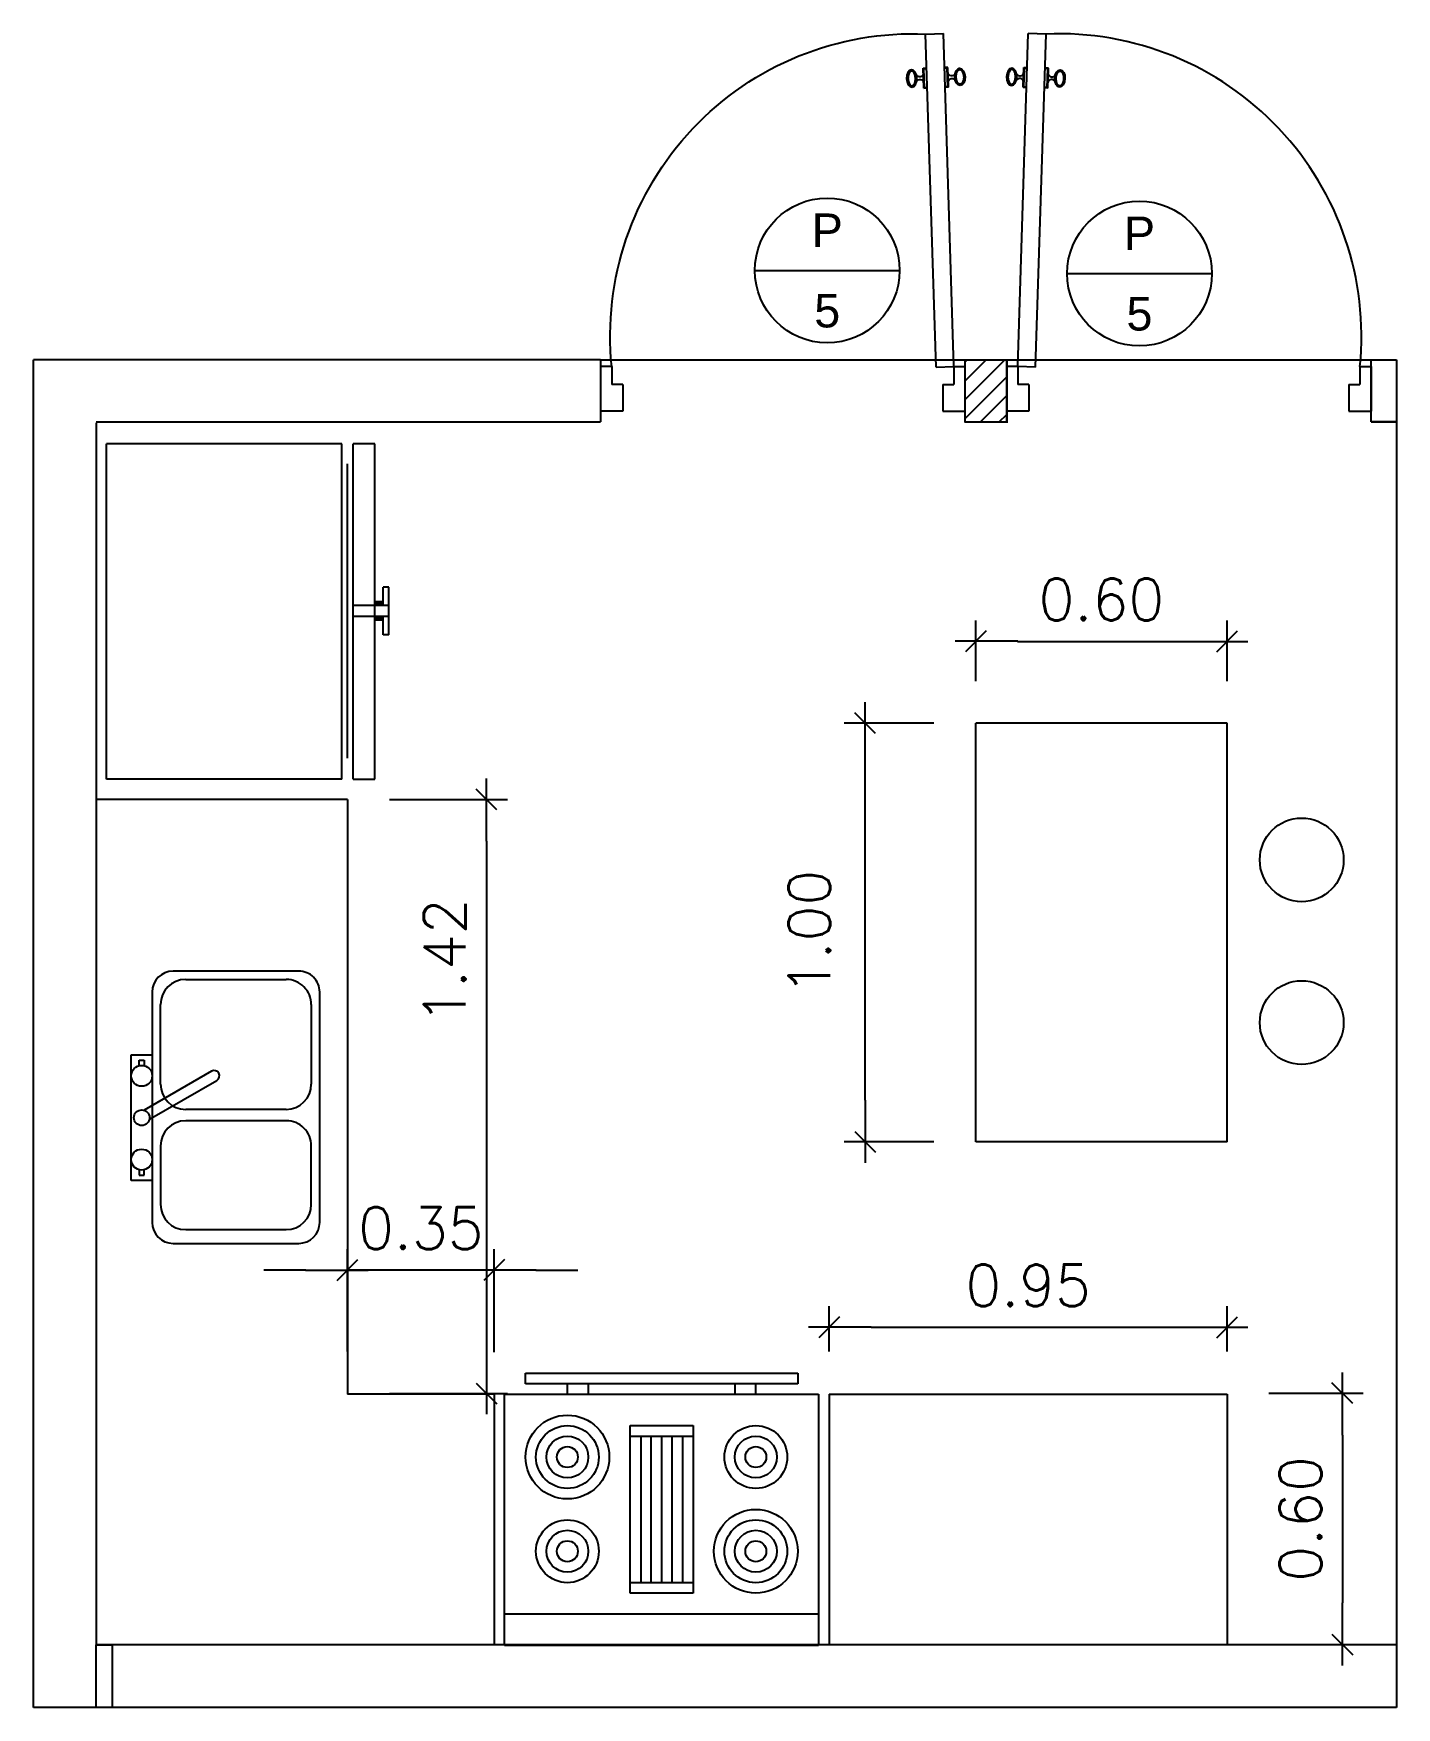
# Model space of a CAD drawing. Header units: millimetres. Extents: x 3 to 131, y 46 to 75.
# Drawn here: x 100.653 to 103.908, y 63.503 to 67.499 of the extents above; entities that cross this region are included whole.
import ezdxf
from ezdxf.enums import TextEntityAlignment as Align

# ---------------------------------------------------------------- set-up
doc = ezdxf.new("R2010")
doc.units = ezdxf.units.MM
doc.header["$LTSCALE"] = 0.5
for name, color, linetype in [('HATCH', 8, 'Continuous'), ('MUEBLE FIJO', 8, 'Continuous'), ('MUEBLES', 8, 'Continuous'), ('pared', 5, 'Continuous'), ('Paredes', 5, 'Continuous'), ('PUERTAS', 1, 'Continuous'), ('SIMPUERTASYVENTANAS', 2, 'Continuous')]:
    doc.layers.add(name, color=color, linetype=linetype)
doc.styles.add('arial', font='arial.ttf')
doc.styles.add('ROMANS', font='romans.shx')
doc.dimstyles.new('DIM 50', dxfattribs={"dimscale": 0, "dimtxt": 0.1, "dimasz": 0.1, "dimexe": 0.05, "dimexo": 0.1, "dimgap": 0.05, "dimtad": 1, "dimzin": 0, "dimdsep": 46, "dimtxsty": 'ROMANS', "dimblk": 'COTA', "dimcen": 0.05, "dimdle": 0.075, "dimclrd": 1, "dimclre": 1, "dimclrt": 3, "dimaunit": 1, "dimadec": 0, "dimazin": 0, "dimtfac": 0.75, "dimtix": 1, "dimtmove": 2, "dimatfit": 3, "dimfxl": 0.075, "dimtvp": 1.5, "dimtolj": 1, "dimtzin": 0, "dimarcsym": 0})

# ---------------------------------------------------------------- blocks, each defined once
blk = doc.blocks.new('Puerta M-03')
at = {"layer": 'PUERTAS'}
for p, q in [((0.025, 0.1), (0.0485, 0.8496)), ((0.0884, 0.8484), (0.0485, 0.8496)), ((0.065, 0.0987), (0.0884, 0.8484)), ((0.025, 0.1), (0, 0.1)), ((0, 0.1), (0, 0)), ((0.065, 0.0987), (0.025, 0.1)), ((0.025, 0.1), (0.025, 0.06)), ((0.795, 0.1), (0.82, 0.1)), ((0.795, 0.1), (0.795, 0.06)), ((0.82, 0.1), (0.82, 0)), ((0.05, 0.06), (0.025, 0.06)), ((0.05, 0.06), (0.05, 0)), ((0.77, 0.06), (0.795, 0.06)), ((0.77, 0.06), (0.77, 0)), ((0.05, 0), (0, 0)), ((0.77, 0), (0.82, 0))]:
    blk.add_line(p, q, dxfattribs=at)
at = {"layer": 'PUERTAS', "color": 8}
for p, q in [((0.0372, 0.7285), (0.0386, 0.7734)), ((0.0385, 0.7719), (0.046, 0.7717)), ((0.0386, 0.7734), (0.0461, 0.7732)), ((0.0387, 0.7284), (0.0401, 0.7734)), ((0.0935, 0.7702), (0.086, 0.7705)), ((0.0936, 0.7717), (0.0861, 0.7719)), ((0.0906, 0.7268), (0.0921, 0.7718)), ((0.0921, 0.7267), (0.0936, 0.7717)), ((0.0372, 0.73), (0.0447, 0.7297)), ((0.0372, 0.7285), (0.0447, 0.7282)), ((0.0921, 0.7267), (0.0846, 0.727)), ((0.0922, 0.7282), (0.0847, 0.7285))]:
    blk.add_line(p, q, dxfattribs=at)
for centre, radius, start, end in [((0.1174, 0.168), 0.681, 354.2681, 92.4383), ((0.0297, 0.7627), 0.00868, 208.9303, 348.7691), ((0.1018, 0.7605), 0.00868, 187.6447, 327.4835), ((0.029, 0.7397), 0.00868, 7.6447, 147.4835), ((0.101, 0.7375), 0.00868, 28.9303, 168.7691)]:
    blk.add_arc(centre, radius, start, end, dxfattribs=at)
at = {"layer": 'PUERTAS', "color": 8, "extrusion": (0, 0, -1)}
blk.add_ellipse((0.0112, 0.7518), major_axis=(-0.0006, -0.0195), ratio=0.588672, dxfattribs=at)
at = {"layer": 'PUERTAS', "color": 8}
blk.add_ellipse((0.1196, 0.7484), major_axis=(-0.0006, -0.0195), ratio=0.588672, dxfattribs=at)
for points in [[(0.0106, 0.7338), (0.0099, 0.7338), (0.0092, 0.734), (0.0076, 0.7347), (0.0068, 0.7352), (0.0046, 0.7375), (0.0032, 0.7401), (0.0014, 0.7459), (0.0011, 0.749), (0.0013, 0.7552), (0.0018, 0.7583), (0.0039, 0.764), (0.0055, 0.7664), (0.0079, 0.7686), (0.0087, 0.7691), (0.0103, 0.7697), (0.011, 0.7698), (0.0124, 0.7698), (0.0132, 0.7696), (0.0147, 0.7689), (0.0155, 0.7683), (0.0178, 0.766), (0.0192, 0.7635), (0.0209, 0.7577), (0.0212, 0.7546), (0.021, 0.7484), (0.0205, 0.7453), (0.0184, 0.7396), (0.0169, 0.7372), (0.0144, 0.735), (0.0136, 0.7345), (0.012, 0.7339), (0.0113, 0.7338), (0.0106, 0.7338)], [(0.0106, 0.7353), (0.0101, 0.7353), (0.0096, 0.7354), (0.0084, 0.736), (0.0078, 0.7364), (0.0059, 0.7384), (0.0045, 0.7407), (0.0029, 0.7462), (0.0026, 0.7491), (0.0028, 0.755), (0.0033, 0.7579), (0.0052, 0.7633), (0.0067, 0.7655), (0.0088, 0.7674), (0.0094, 0.7678), (0.0106, 0.7682), (0.0112, 0.7683), (0.0122, 0.7683), (0.0127, 0.7682), (0.0139, 0.7676), (0.0145, 0.7672), (0.0165, 0.7652), (0.0178, 0.7629), (0.0194, 0.7574), (0.0197, 0.7545), (0.0196, 0.7486), (0.019, 0.7456), (0.0171, 0.7403), (0.0156, 0.7381), (0.0136, 0.7362), (0.0129, 0.7358), (0.0117, 0.7353), (0.0111, 0.7353), (0.0106, 0.7353)], [(0.119, 0.7304), (0.1197, 0.7304), (0.1204, 0.7305), (0.122, 0.7311), (0.1228, 0.7316), (0.1253, 0.7338), (0.1268, 0.7362), (0.1289, 0.7419), (0.1294, 0.745), (0.1296, 0.7512), (0.1293, 0.7543), (0.1276, 0.7601), (0.1262, 0.7626), (0.1239, 0.7649), (0.1231, 0.7655), (0.1216, 0.7662), (0.1208, 0.7664), (0.1194, 0.7664), (0.1187, 0.7663), (0.1171, 0.7657), (0.1163, 0.7652), (0.1139, 0.763), (0.1123, 0.7606), (0.1102, 0.7549), (0.1097, 0.7518), (0.1095, 0.7456), (0.1098, 0.7425), (0.1116, 0.7367), (0.113, 0.7342), (0.1152, 0.7318), (0.116, 0.7313), (0.1176, 0.7306), (0.1183, 0.7304), (0.119, 0.7304)], [(0.119, 0.7319), (0.1196, 0.7319), (0.1201, 0.7319), (0.1213, 0.7324), (0.122, 0.7328), (0.124, 0.7347), (0.1255, 0.7369), (0.1274, 0.7423), (0.128, 0.7452), (0.1281, 0.7511), (0.1278, 0.754), (0.1262, 0.7595), (0.1249, 0.7618), (0.1229, 0.7638), (0.1223, 0.7642), (0.1211, 0.7648), (0.1206, 0.7649), (0.1196, 0.7649), (0.119, 0.7648), (0.1178, 0.7644), (0.1172, 0.764), (0.1151, 0.7621), (0.1136, 0.7599), (0.1117, 0.7545), (0.1112, 0.7516), (0.111, 0.7457), (0.1113, 0.7427), (0.1129, 0.7373), (0.1142, 0.735), (0.1162, 0.733), (0.1168, 0.7326), (0.118, 0.732), (0.1185, 0.7319), (0.119, 0.7319)]]:
    blk.add_open_spline(points, degree=3, knots=[0, 0, 0, 0, 0.261799, 0.261799, 0.523599, 0.523599, 1.047198, 1.047198, 1.570796, 1.570796, 2.094395, 2.094395, 2.617994, 2.617994, 2.879793, 2.879793, 3.141593, 3.141593, 3.403392, 3.403392, 3.665191, 3.665191, 4.18879, 4.18879, 4.712389, 4.712389, 5.235988, 5.235988, 5.759587, 5.759587, 6.021386, 6.021386, 6.283185, 6.283185, 6.283185, 6.283185], dxfattribs=at)
blk = doc.blocks.new('A$C14F95152')
at = {"color": 2}
blk.add_line((-0.27, 0), (0.27, 0), dxfattribs=at)
blk.add_circle((0, 0), 0.27, dxfattribs=at)
at = {"color": 2, "style": 'ROMANS', "width": 1.3, "flags": 4}
blk.add_attdef('S', text='', height=0.12, dxfattribs=at).set_placement((0, 0.15), align=Align.MIDDLE_CENTER)
at = {"color": 2, "style": 'ROMANS', "width": 1.3}
blk.add_attdef('SIMBOLO', text='', height=0.12, dxfattribs=at).set_placement((0, -0.15), align=Align.MIDDLE_CENTER)
blk = doc.blocks.new('COTA')
at = {"color": 4}
blk.add_line((-0.247, -0.249), (0.247, 0.249), dxfattribs=at)
at = {"color": 1}
blk.add_line((-1.001, -0.001), (0.495, -0.001), dxfattribs=at)
blk = doc.blocks.new('*D46')
at = {"layer": 'DEFPOINTS', "color": 1, "lineweight": -2, "ltscale": 0.5, "transparency": 16777216}
for p, q in [((102.5537, 64.3529), (102.5537, 64.4607)), ((103.5037, 64.3529), (103.5037, 64.4607)), ((102.6537, 64.4107), (103.4037, 64.4107))]:
    blk.add_line(p, q, dxfattribs=at)
at = {"layer": 'DEFPOINTS', "color": 0, "ltscale": 0.5, "transparency": 16777216}
for p in [(103.5037, 64.4107), (102.5537, 64.2529), (103.5037, 64.2529)]:
    blk.add_point(p, dxfattribs=at)
at = {"layer": 'DEFPOINTS', "color": 1, "lineweight": -2, "ltscale": 0.5, "transparency": 16777216, "xscale": 0.1, "yscale": 0.1, "zscale": 0.1, "rotation": 180}
blk.add_blockref('COTA', (102.5537, 64.4107), dxfattribs=at)
at = {"layer": 'DEFPOINTS', "color": 1, "lineweight": -2, "ltscale": 0.5, "transparency": 16777216, "xscale": 0.1, "yscale": 0.1, "zscale": 0.1}
blk.add_blockref('COTA', (103.5037, 64.4107), dxfattribs=at)
at = {"layer": 'DEFPOINTS', "color": 3, "ltscale": 0.5, "transparency": 16777216, "insert": (103.0287, 64.5107), "char_height": 0.1, "attachment_point": 5, "style": 'ROMANS'}
blk.add_mtext('\\A1;0.95', dxfattribs=at)
blk = doc.blocks.new('*D47')
at = {"layer": 'DEFPOINTS', "color": 1, "lineweight": -2, "ltscale": 0.5, "transparency": 16777216}
for p, q in [((102.8036, 65.853), (102.5894, 65.853)), ((102.6394, 64.953), (102.6394, 65.753)), ((102.8036, 64.853), (102.5894, 64.853))]:
    blk.add_line(p, q, dxfattribs=at)
at = {"layer": 'DEFPOINTS', "color": 0, "ltscale": 0.5, "transparency": 16777216}
for p in [(102.6394, 65.853), (102.9036, 65.853), (102.9036, 64.853)]:
    blk.add_point(p, dxfattribs=at)
at = {"layer": 'DEFPOINTS', "color": 1, "lineweight": -2, "ltscale": 0.5, "transparency": 16777216, "xscale": 0.1, "yscale": 0.1, "zscale": 0.1}
for p, rotation in [((102.6394, 65.853), 90), ((102.6394, 64.853), 270)]:
    blk.add_blockref('COTA', p, dxfattribs=dict(at, rotation=rotation))
at = {"layer": 'DEFPOINTS', "color": 3, "ltscale": 0.5, "transparency": 16777216, "insert": (102.5061, 65.353), "char_height": 0.1, "attachment_point": 5, "rotation": 90, "style": 'ROMANS'}
blk.add_mtext('\\A1;1.00', dxfattribs=at)
blk = doc.blocks.new('*D48')
at = {"layer": 'DEFPOINTS', "color": 1, "lineweight": -2, "ltscale": 0.5, "transparency": 16777216}
for p, q in [((101.5034, 65.6709), (101.7852, 65.6709)), ((101.7352, 65.5709), (101.7352, 64.3529)), ((101.5034, 64.2529), (101.7852, 64.2529))]:
    blk.add_line(p, q, dxfattribs=at)
at = {"layer": 'DEFPOINTS', "color": 0, "ltscale": 0.5, "transparency": 16777216}
for p in [(101.4034, 65.6709), (101.4034, 64.2529), (101.7352, 64.2529)]:
    blk.add_point(p, dxfattribs=at)
at = {"layer": 'DEFPOINTS', "color": 1, "lineweight": -2, "ltscale": 0.5, "transparency": 16777216, "xscale": 0.1, "yscale": 0.1, "zscale": 0.1}
for p, rotation in [((101.7352, 65.6709), 90), ((101.7352, 64.2529), 270)]:
    blk.add_blockref('COTA', p, dxfattribs=dict(at, rotation=rotation))
at = {"layer": 'DEFPOINTS', "color": 3, "ltscale": 0.5, "transparency": 16777216, "insert": (101.6352, 65.2846), "char_height": 0.1, "attachment_point": 5, "rotation": 90, "style": 'ROMANS'}
blk.add_mtext('\\A1;1.42', dxfattribs=at)
blk = doc.blocks.new('*D49')
at = {"layer": 'DEFPOINTS', "color": 1, "lineweight": -2, "ltscale": 0.5, "transparency": 16777216}
for p, q in [((101.4034, 64.3529), (101.4034, 64.5972)), ((101.7534, 64.3509), (101.7534, 64.5972)), ((101.3034, 64.5472), (101.2034, 64.5472)), ((101.7534, 64.5472), (101.4034, 64.5472)), ((101.8534, 64.5472), (101.9534, 64.5472))]:
    blk.add_line(p, q, dxfattribs=at)
at = {"layer": 'DEFPOINTS', "color": 0, "ltscale": 0.5, "transparency": 16777216}
for p in [(101.4034, 64.5472), (101.4034, 64.2529), (101.7534, 64.2509)]:
    blk.add_point(p, dxfattribs=at)
at = {"layer": 'DEFPOINTS', "color": 1, "lineweight": -2, "ltscale": 0.5, "transparency": 16777216, "xscale": 0.1, "yscale": 0.1, "zscale": 0.1}
blk.add_blockref('COTA', (101.4034, 64.5472), dxfattribs=at)
at = {"layer": 'DEFPOINTS', "color": 1, "lineweight": -2, "ltscale": 0.5, "transparency": 16777216, "xscale": 0.1, "yscale": 0.1, "zscale": 0.1, "rotation": 180}
blk.add_blockref('COTA', (101.7534, 64.5472), dxfattribs=at)
at = {"layer": 'DEFPOINTS', "color": 3, "ltscale": 0.5, "transparency": 16777216, "insert": (101.5784, 64.6472), "char_height": 0.1, "attachment_point": 5, "style": 'ROMANS'}
blk.add_mtext('\\A1;0.35', dxfattribs=at)
blk = doc.blocks.new('*D147')
at = {"layer": 'DEFPOINTS', "color": 1, "lineweight": -2, "ltscale": 0.5, "transparency": 16777216}
for p, q in [((102.9036, 65.953), (102.9036, 66.0981)), ((103.5036, 65.953), (103.5036, 66.0981)), ((103.0036, 66.0481), (103.4036, 66.0481))]:
    blk.add_line(p, q, dxfattribs=at)
at = {"layer": 'DEFPOINTS', "color": 0, "ltscale": 0.5, "transparency": 16777216}
for p in [(103.5036, 66.0481), (102.9036, 65.853), (103.5036, 65.853)]:
    blk.add_point(p, dxfattribs=at)
at = {"layer": 'DEFPOINTS', "color": 1, "lineweight": -2, "ltscale": 0.5, "transparency": 16777216, "xscale": 0.1, "yscale": 0.1, "zscale": 0.1, "rotation": 180}
blk.add_blockref('COTA', (102.9036, 66.0481), dxfattribs=at)
at = {"layer": 'DEFPOINTS', "color": 1, "lineweight": -2, "ltscale": 0.5, "transparency": 16777216, "xscale": 0.1, "yscale": 0.1, "zscale": 0.1}
blk.add_blockref('COTA', (103.5036, 66.0481), dxfattribs=at)
at = {"layer": 'DEFPOINTS', "color": 3, "ltscale": 0.5, "transparency": 16777216, "insert": (103.2036, 66.1481), "char_height": 0.1, "attachment_point": 5, "style": 'ROMANS'}
blk.add_mtext('\\A1;0.60', dxfattribs=at)
blk = doc.blocks.new('*D148')
at = {"layer": 'DEFPOINTS', "color": 1, "lineweight": -2, "ltscale": 0.5, "transparency": 16777216}
for p, q in [((103.6037, 64.253), (103.829, 64.253)), ((103.779, 64.153), (103.779, 63.753)), ((103.6037, 63.653), (103.829, 63.653))]:
    blk.add_line(p, q, dxfattribs=at)
at = {"layer": 'DEFPOINTS', "color": 0, "ltscale": 0.5, "transparency": 16777216}
for p in [(103.5037, 64.253), (103.5037, 63.653), (103.779, 63.653)]:
    blk.add_point(p, dxfattribs=at)
at = {"layer": 'DEFPOINTS', "color": 1, "lineweight": -2, "ltscale": 0.5, "transparency": 16777216, "xscale": 0.1, "yscale": 0.1, "zscale": 0.1}
for p, rotation in [((103.779, 64.253), 90), ((103.779, 63.653), 270)]:
    blk.add_blockref('COTA', p, dxfattribs=dict(at, rotation=rotation))
at = {"layer": 'DEFPOINTS', "color": 3, "ltscale": 0.5, "transparency": 16777216, "insert": (103.679, 63.953), "char_height": 0.1, "attachment_point": 5, "rotation": 90, "style": 'ROMANS'}
blk.add_mtext('\\A1;0.60', dxfattribs=at)
blk = doc.blocks.new('LLAVE SINK-TOP-01')
at = {"layer": 'MUEBLES'}
for p, q in [((-0.15, -0.025), (-0.15, 0.025)), ((-0.15, 0.025), (0.15, 0.025)), ((-0.1375, 0.0062), (-0.1375, -0.0062)), ((-0.1236, 0.0062), (-0.1375, 0.0062)), ((0.1236, 0.0062), (0.1375, 0.0062)), ((0.1375, 0.0062), (0.1375, -0.0062)), ((0.15, 0.025), (0.15, -0.025)), ((-0.0001, -0.025), (-0.15, -0.025)), ((-0.1375, -0.0062), (-0.1236, -0.0062)), ((-0.0037, -0.0186), (0.0892, -0.1795)), ((0.1108, -0.167), (0.018, -0.0061)), ((0.15, -0.025), (0.0288, -0.025)), ((0.1375, -0.0062), (0.1236, -0.0062))]:
    blk.add_line(p, q, dxfattribs=at)
for centre, radius in [((-0.1, 0), 0.025), ((0, 0), 0.0187), ((0.1, 0), 0.025)]:
    blk.add_circle(centre, radius, dxfattribs=at)
blk.add_arc((0.1, -0.1732), 0.0125, 210, 30, dxfattribs=at)
blk = doc.blocks.new('PANTRE-SOLO-B-01')
at = {"layer": 'MUEBLES'}
for p, q in [((0.3, -0.05), (-0.25, -0.05)), ((-0.0672, -0.07), (-0.2072, -0.07)), ((0.08, -0.07), (0.27, -0.07)), ((-0.3, -0.1), (-0.3, -0.4)), ((0.35, -0.4), (0.35, -0.1)), ((-0.2672, -0.13), (-0.2672, -0.37)), ((-0.0072, -0.37), (-0.0072, -0.13)), ((0.02, -0.37), (0.02, -0.13)), ((0.33, -0.13), (0.33, -0.37)), ((-0.2072, -0.43), (-0.0672, -0.43)), ((0.27, -0.43), (0.08, -0.43)), ((-0.25, -0.45), (0.3, -0.45))]:
    blk.add_line(p, q, dxfattribs=at)
for centre, radius, start, end in [((-0.25, -0.1), 0.05, 90, 180), ((-0.2072, -0.13), 0.06, 90, 180), ((-0.0672, -0.13), 0.06, 0, 90), ((0.08, -0.13), 0.06, 90, 180), ((0.27, -0.13), 0.06, 0, 90), ((0.3, -0.1), 0.05, 360, 90), ((-0.2072, -0.37), 0.06, 180, 270), ((-0.0672, -0.37), 0.06, 270, 0), ((0.08, -0.37), 0.06, 180, 270), ((0.27, -0.37), 0.06, 270, 360), ((-0.25, -0.4), 0.05, 180, 270), ((0.3, -0.4), 0.05, 270, 0)]:
    blk.add_arc(centre, radius, start, end, dxfattribs=at)
blk.add_blockref('LLAVE SINK-TOP-01', (0, -0.025), dxfattribs=at)
blk = doc.blocks.new('COCINA-02')
at = {"layer": 'MUEBLES'}
for p, q in [((-0.375, -0.6), (-0.375, 0)), ((-0.375, 0), (0.375, 0)), ((0.375, 0), (0.375, -0.6)), ((-0.375, -0.075), (0.375, -0.075)), ((-0.075, -0.525), (-0.075, -0.125)), ((-0.075, -0.125), (0.075, -0.125)), ((-0.075, -0.15), (0.075, -0.15)), ((-0.05, -0.5), (-0.05, -0.15)), ((-0.025, -0.15), (-0.025, -0.5)), ((0, -0.5), (0, -0.15)), ((0.025, -0.15), (0.025, -0.5)), ((0.05, -0.5), (0.05, -0.15)), ((0.075, -0.125), (0.075, -0.525)), ((0.075, -0.5), (-0.075, -0.5)), ((0.075, -0.525), (-0.075, -0.525)), ((0.375, -0.6), (-0.375, -0.6)), ((-0.325, -0.65), (-0.325, -0.625)), ((-0.325, -0.625), (0.325, -0.625)), ((-0.225, -0.6), (-0.225, -0.625)), ((-0.175, -0.625), (-0.175, -0.6)), ((0.175, -0.625), (0.175, -0.6)), ((0.225, -0.6), (0.225, -0.625)), ((0.325, -0.625), (0.325, -0.65)), ((0.325, -0.65), (-0.325, -0.65))]:
    blk.add_line(p, q, dxfattribs=at)
for centre, radius in [((-0.225, -0.225), 0.1), ((-0.225, -0.225), 0.075), ((0.225, -0.225), 0.075), ((-0.225, -0.225), 0.05), ((0.225, -0.225), 0.05), ((-0.225, -0.225), 0.025), ((0.225, -0.225), 0.025), ((0.225, -0.45), 0.1), ((-0.225, -0.45), 0.075), ((0.225, -0.45), 0.075), ((-0.225, -0.45), 0.05), ((-0.225, -0.45), 0.025), ((0.225, -0.45), 0.05), ((0.225, -0.45), 0.025)]:
    blk.add_circle(centre, radius, dxfattribs=at)

msp = doc.modelspace()

# ---------------------------------------------------------------- hatches: boundary and pattern name
at = {"layer": 'pared', "ltscale": 0.5}
h = msp.add_hatch(dxfattribs=at)
h.set_pattern_fill('ANSI31', color=8, scale=0.01, angle=360)
h.set_pattern_definition([(45, (94.229654, 8.89948), (-0.02245064, 0.02245064), [])])
edge = h.paths.add_edge_path()
edge.add_line((102.9776, 67.3998), (102.9775, 67.3989))
edge.add_line((102.9775, 67.3989), (102.9775, 67.399))
edge.add_line((102.9775, 67.399), (102.9775, 67.3992))
edge.add_line((102.9775, 67.3992), (102.9775, 67.3993))
edge.add_line((102.9775, 67.3993), (102.9775, 67.3995))
edge.add_line((102.9775, 67.3995), (102.9776, 67.3997))
edge.add_line((102.9776, 67.3997), (102.9776, 67.3998))
h.paths.add_polyline_path([(102.9776, 66.72), (102.8776, 66.72), (102.8776, 66.572), (102.9776, 66.572)])
edge = h.paths.add_edge_path()
edge.add_line((102.8776, 67.3896), (102.8777, 67.3905))
edge.add_line((102.8777, 67.3905), (102.8777, 67.3903))
edge.add_line((102.8777, 67.3903), (102.8776, 67.3902))
edge.add_line((102.8776, 67.3902), (102.8776, 67.39))
edge.add_line((102.8776, 67.39), (102.8776, 67.3899))
edge.add_line((102.8776, 67.3899), (102.8776, 67.3897))
edge.add_line((102.8776, 67.3897), (102.8776, 67.3896))
edge = h.paths.add_edge_path()
edge.add_line((102.9775, 67.3903), (102.9776, 67.3896))
edge.add_line((102.9776, 67.3896), (102.9776, 67.3897))
edge.add_line((102.9776, 67.3897), (102.9775, 67.3899))
edge.add_line((102.9775, 67.3899), (102.9775, 67.39))
edge.add_line((102.9775, 67.39), (102.9775, 67.3902))
edge.add_line((102.9775, 67.3902), (102.9775, 67.3903))
edge = h.paths.add_edge_path()
edge.add_line((102.8778, 67.3917), (102.8779, 67.3925))
edge.add_line((102.8779, 67.3925), (102.8778, 67.3923))
edge.add_line((102.8778, 67.3923), (102.8778, 67.3922))
edge.add_line((102.8778, 67.3922), (102.8778, 67.392))
edge.add_line((102.8778, 67.392), (102.8778, 67.3918))
edge.add_line((102.8778, 67.3918), (102.8778, 67.3917))
edge.add_line((102.8778, 67.3917), (102.8778, 67.3915))
edge.add_line((102.8778, 67.3915), (102.8778, 67.3914))
edge.add_line((102.8778, 67.3914), (102.8778, 67.3912))
edge.add_line((102.8778, 67.3912), (102.8777, 67.3911))
edge.add_line((102.8777, 67.3911), (102.8777, 67.3909))
edge.add_line((102.8777, 67.3909), (102.8778, 67.3917))
edge = h.paths.add_edge_path()
edge.add_line((102.9773, 67.3923), (102.9773, 67.3915))
edge.add_line((102.9773, 67.3915), (102.9774, 67.3908))
edge.add_line((102.9774, 67.3908), (102.9774, 67.3909))
edge.add_line((102.9774, 67.3909), (102.9774, 67.3911))
edge.add_line((102.9774, 67.3911), (102.9774, 67.3912))
edge.add_line((102.9774, 67.3912), (102.9774, 67.3914))
edge.add_line((102.9774, 67.3914), (102.9774, 67.3915))
edge.add_line((102.9774, 67.3915), (102.9773, 67.3917))
edge.add_line((102.9773, 67.3917), (102.9773, 67.3918))
edge.add_line((102.9773, 67.3918), (102.9773, 67.392))
edge.add_line((102.9773, 67.392), (102.9773, 67.3922))
edge.add_line((102.9773, 67.3922), (102.9773, 67.3923))
edge = h.paths.add_edge_path()
edge.add_line((102.8779, 67.3937), (102.8779, 67.3945))
edge.add_line((102.8779, 67.3945), (102.8779, 67.3943))
edge.add_line((102.8779, 67.3943), (102.8779, 67.3942))
edge.add_line((102.8779, 67.3942), (102.8779, 67.394))
edge.add_line((102.8779, 67.394), (102.8779, 67.3939))
edge.add_line((102.8779, 67.3939), (102.8779, 67.3937))
edge.add_line((102.8779, 67.3937), (102.8779, 67.3936))
edge.add_line((102.8779, 67.3936), (102.8779, 67.3934))
edge.add_line((102.8779, 67.3934), (102.8779, 67.3932))
edge.add_line((102.8779, 67.3932), (102.8779, 67.3931))
edge.add_line((102.8779, 67.3931), (102.8779, 67.3929))
edge.add_line((102.8779, 67.3929), (102.8779, 67.3937))
edge = h.paths.add_edge_path()
edge.add_line((102.9772, 67.3943), (102.9772, 67.3936))
edge.add_line((102.9772, 67.3936), (102.9773, 67.3928))
edge.add_line((102.9773, 67.3928), (102.9773, 67.3929))
edge.add_line((102.9773, 67.3929), (102.9772, 67.3931))
edge.add_line((102.9772, 67.3931), (102.9772, 67.3932))
edge.add_line((102.9772, 67.3932), (102.9772, 67.3934))
edge.add_line((102.9772, 67.3934), (102.9772, 67.3936))
edge.add_line((102.9772, 67.3936), (102.9772, 67.3937))
edge.add_line((102.9772, 67.3937), (102.9772, 67.3939))
edge.add_line((102.9772, 67.3939), (102.9772, 67.394))
edge.add_line((102.9772, 67.394), (102.9772, 67.3942))
edge.add_line((102.9772, 67.3942), (102.9772, 67.3943))
edge = h.paths.add_edge_path()
edge.add_line((102.8779, 67.3958), (102.8779, 67.3965))
edge.add_line((102.8779, 67.3965), (102.8779, 67.3964))
edge.add_line((102.8779, 67.3964), (102.8779, 67.3962))
edge.add_line((102.8779, 67.3962), (102.8779, 67.3961))
edge.add_line((102.8779, 67.3961), (102.8779, 67.3959))
edge.add_line((102.8779, 67.3959), (102.8779, 67.3958))
edge.add_line((102.8779, 67.3958), (102.8779, 67.3956))
edge.add_line((102.8779, 67.3956), (102.8779, 67.3954))
edge.add_line((102.8779, 67.3954), (102.8779, 67.3953))
edge.add_line((102.8779, 67.3953), (102.8779, 67.3951))
edge.add_line((102.8779, 67.3951), (102.8779, 67.395))
edge.add_line((102.8779, 67.395), (102.8779, 67.3958))
edge = h.paths.add_edge_path()
edge.add_line((102.9773, 67.3964), (102.9772, 67.3956))
edge.add_line((102.9772, 67.3956), (102.9772, 67.3948))
edge.add_line((102.9772, 67.3948), (102.9772, 67.395))
edge.add_line((102.9772, 67.395), (102.9772, 67.3951))
edge.add_line((102.9772, 67.3951), (102.9772, 67.3953))
edge.add_line((102.9772, 67.3953), (102.9772, 67.3954))
edge.add_line((102.9772, 67.3954), (102.9772, 67.3956))
edge.add_line((102.9772, 67.3956), (102.9772, 67.3958))
edge.add_line((102.9772, 67.3958), (102.9772, 67.3959))
edge.add_line((102.9772, 67.3959), (102.9772, 67.3961))
edge.add_line((102.9772, 67.3961), (102.9772, 67.3962))
edge.add_line((102.9772, 67.3962), (102.9773, 67.3964))
edge = h.paths.add_edge_path()
edge.add_line((102.8778, 67.3978), (102.8777, 67.3986))
edge.add_line((102.8777, 67.3986), (102.8777, 67.3984))
edge.add_line((102.8777, 67.3984), (102.8777, 67.3983))
edge.add_line((102.8777, 67.3983), (102.8778, 67.3981))
edge.add_line((102.8778, 67.3981), (102.8778, 67.3979))
edge.add_line((102.8778, 67.3979), (102.8778, 67.3978))
edge.add_line((102.8778, 67.3978), (102.8778, 67.3976))
edge.add_line((102.8778, 67.3976), (102.8778, 67.3975))
edge.add_line((102.8778, 67.3975), (102.8778, 67.3973))
edge.add_line((102.8778, 67.3973), (102.8778, 67.3972))
edge.add_line((102.8778, 67.3972), (102.8778, 67.397))
edge.add_line((102.8779, 67.397), (102.8778, 67.3978))
edge = h.paths.add_edge_path()
edge.add_line((102.9774, 67.3984), (102.9773, 67.3976))
edge.add_line((102.9773, 67.3976), (102.9773, 67.3969))
edge.add_line((102.9773, 67.3969), (102.9773, 67.397))
edge.add_line((102.9773, 67.397), (102.9773, 67.3972))
edge.add_line((102.9773, 67.3972), (102.9773, 67.3973))
edge.add_line((102.9773, 67.3973), (102.9773, 67.3975))
edge.add_line((102.9773, 67.3975), (102.9773, 67.3976))
edge.add_line((102.9773, 67.3976), (102.9774, 67.3978))
edge.add_line((102.9774, 67.3978), (102.9774, 67.3979))
edge.add_line((102.9774, 67.3979), (102.9774, 67.3981))
edge.add_line((102.9774, 67.3981), (102.9774, 67.3983))
edge.add_line((102.9774, 67.3983), (102.9774, 67.3984))
edge = h.paths.add_edge_path()
edge.add_line((102.8777, 67.399), (102.8776, 67.3997))
edge.add_line((102.8776, 67.3997), (102.8776, 67.3997))
edge.add_line((102.8776, 67.3997), (102.8776, 67.3995))
edge.add_line((102.8776, 67.3995), (102.8776, 67.3993))
edge.add_line((102.8776, 67.3993), (102.8776, 67.3992))
edge.add_line((102.8776, 67.3992), (102.8777, 67.399))

# ---------------------------------------------------------------- linework, layer by layer
at = {"color": 8}
for p, q in [((101.39, 66.5194), (100.8274, 66.5194)), ((100.8274, 65.7194), (100.8274, 66.5194)), ((101.39, 65.7194), (101.39, 66.5194)), ((101.4168, 65.7194), (101.4168, 66.5194)), ((101.4682, 66.5194), (101.4168, 66.5194)), ((101.4682, 65.7194), (101.4682, 66.5194)), ((101.4034, 65.7694), (101.4034, 66.4717)), ((101.4886, 66.1428), (101.4682, 66.1428)), ((101.502, 66.1773), (101.4886, 66.1773)), ((101.4886, 66.1339), (101.4886, 66.1773)), ((101.502, 66.1339), (101.502, 66.1773)), ((101.4682, 66.1339), (101.4168, 66.1339)), ((101.4682, 66.1072), (101.4168, 66.1072)), ((101.4886, 66.1339), (101.4664, 66.1339)), ((101.4886, 66.1072), (101.4664, 66.1072)), ((101.4886, 66.1384), (101.4682, 66.1384)), ((101.4886, 66.1027), (101.4682, 66.1027)), ((101.502, 66.1339), (101.4886, 66.1339)), ((101.502, 66.1072), (101.4886, 66.1072)), ((101.4886, 66.0638), (101.4886, 66.1072)), ((101.502, 66.1072), (101.502, 66.1339)), ((101.502, 66.0638), (101.502, 66.1072)), ((101.4886, 66.0983), (101.4682, 66.0983)), ((101.502, 66.0638), (101.4886, 66.0638))]:
    msp.add_line(p, q, dxfattribs=at)
at = {"layer": 'DEFPOINTS', "color": 5, "ltscale": 0.5}
for p, q in [((102.0076, 66.72), (102.8776, 66.72)), ((102.8776, 66.72), (102.9776, 66.72)), ((102.9776, 66.72), (103.8476, 66.72)), ((103.8476, 66.572), (103.8476, 66.72)), ((103.8476, 66.72), (103.9084, 66.72)), ((103.9084, 66.72), (103.9084, 66.572)), ((102.8776, 66.572), (102.9776, 66.572)), ((103.9084, 66.572), (103.8476, 66.572)), ((103.8476, 66.572), (103.9084, 66.572)), ((103.9084, 66.572), (103.9084, 63.6529)), ((103.9084, 63.6529), (103.9084, 63.5029))]:
    msp.add_line(p, q, dxfattribs=at)
at = {"layer": 'DEFPOINTS', "color": 8, "ltscale": 0.5}
for p, q in [((102.9036, 64.853), (102.9036, 65.853)), ((103.5036, 64.853), (103.5036, 65.853)), ((101.4168, 65.7194), (101.4682, 65.7194))]:
    msp.add_line(p, q, dxfattribs=at)
at = {"layer": 'DEFPOINTS', "color": 3, "ltscale": 0.5}
msp.add_lwpolyline([(100.8416, 63.5029), (100.8034, 63.5029), (100.8034, 63.6529), (100.8416, 63.6529)], close=True, dxfattribs=at)
at = {"layer": 'DEFPOINTS', "color": 8, "ltscale": 0.5}
for centre in [(103.6819, 65.5263), (103.6819, 65.1379)]:
    msp.add_circle(centre, 0.1, dxfattribs=at)
at = {"layer": 'HATCH', "color": 3, "ltscale": 0.5}
msp.add_lwpolyline([(102.8776, 66.72), (102.8776, 66.572), (102.9776, 66.572), (102.9776, 66.72)], dxfattribs=at)
at = {"layer": 'MUEBLE FIJO'}
for p, q in [((103.5036, 65.853), (102.9036, 65.853)), ((101.39, 65.7194), (100.8274, 65.7194)), ((101.4034, 65.6709), (100.8034, 65.6709)), ((101.4034, 65.6709), (101.4034, 64.2509)), ((103.5036, 64.853), (102.9036, 64.853)), ((101.7534, 64.2509), (101.4034, 64.2509)), ((101.7534, 64.2509), (101.7534, 63.6509)), ((102.5534, 64.2509), (102.5534, 63.6509)), ((102.5534, 64.2509), (103.5037, 64.2509)), ((103.5037, 64.251), (103.5037, 63.651))]:
    msp.add_line(p, q, dxfattribs=at)
at = {"layer": 'Paredes'}
for p, q in [((102.0076, 66.72), (100.6534, 66.72)), ((100.6534, 63.5029), (100.6534, 66.72)), ((102.0076, 66.72), (102.0076, 66.572)), ((100.8034, 66.572), (102.0076, 66.572)), ((100.8034, 66.57), (100.8034, 63.6529)), ((103.9084, 63.6529), (100.8034, 63.6529)), ((103.9084, 63.5029), (100.6534, 63.5029))]:
    msp.add_line(p, q, dxfattribs=at)
at = {"layer": 'Paredes', "color": 3}
for p, q in [((102.8776, 66.72), (102.8776, 66.572)), ((102.9776, 66.72), (102.9776, 66.57)), ((102.8776, 66.572), (102.9776, 66.572))]:
    msp.add_line(p, q, dxfattribs=at)

# ---------------------------------------------------------------- block references
at = {"layer": 'MUEBLE FIJO', "rotation": 90.00000000000006}
msp.add_blockref('PANTRE-SOLO-B-01', (100.8869, 64.9109), dxfattribs=at)
at = {"layer": 'MUEBLES', "rotation": 180.0016170283623}
msp.add_blockref('COCINA-02', (102.1534, 63.6509), dxfattribs=at)
at = {"layer": 'PUERTAS', "yscale": 1.06097, "zscale": 1.06097}
for p, xscale in [((102.8776, 66.5978), -1.06097), ((102.9776, 66.5978), 1.06097)]:
    msp.add_blockref('Puerta M-03', p, dxfattribs=dict(at, xscale=xscale))
at = {"layer": 'SIMPUERTASYVENTANAS'}
ref = msp.add_blockref('A$C14F95152', (102.5489, 66.9335), dxfattribs=dict(at, xscale=0.6400000000000001, yscale=0.6400000000000001, zscale=0.6400000000000001))
ref.add_attrib('S', 'P', dxfattribs={"layer": '0', "color": 2, "height": 0.08, "style": 'arial', "flags": 4}).set_placement((102.5489, 67.0295), align=Align.MIDDLE_CENTER)
ref.add_attrib('SIMBOLO', '5', dxfattribs={"layer": '0', "color": 2, "height": 0.08, "style": 'arial'}).set_placement((102.5489, 66.8375), align=Align.MIDDLE_CENTER)
ref = msp.add_blockref('A$C14F95152', (103.2945, 66.9261), dxfattribs=dict(at, xscale=0.6400000000000001, yscale=0.6400000000000001, zscale=0.6400000000000001))
ref.add_attrib('S', 'P', dxfattribs={"layer": '0', "color": 2, "height": 0.08, "style": 'arial', "flags": 4}).set_placement((103.2945, 67.0221), align=Align.MIDDLE_CENTER)
ref.add_attrib('SIMBOLO', '5', dxfattribs={"layer": '0', "color": 2, "height": 0.08, "style": 'arial'}).set_placement((103.2945, 66.8301), align=Align.MIDDLE_CENTER)

# ---------------------------------------------------------------- dimensions: what is measured, and where the dimension line sits
at = {"layer": 'DEFPOINTS', "color": 5, "ltscale": 0.5}
for base, p1, p2, picture, middle in [((103.5036, 66.0481), (102.9036, 65.853), (103.5036, 65.853), '*D147', (103.2036, 66.1481)), ((101.4034, 64.5472), (101.7534, 64.2509), (101.4034, 64.2529), '*D49', (101.5784, 64.6472)), ((103.5037, 64.4107), (102.5537, 64.2529), (103.5037, 64.2529), '*D46', (103.0287, 64.5107))]:
    dim = msp.add_linear_dim(base=base, p1=p1, p2=p2, dimstyle='DIM 50', override={"dimscale": 1}, dxfattribs=at)
    dim.commit()
    dim.dimension.update_dxf_attribs({"geometry": picture, "text_midpoint": middle})
for base, p1, p2, picture, middle in [((102.6394, 65.853), (102.9036, 64.853), (102.9036, 65.853), '*D47', (102.5061, 65.353)), ((101.7352, 64.2529), (101.4034, 65.6709), (101.4034, 64.2529), '*D48', (101.6352, 65.2846))]:
    dim = msp.add_linear_dim(base=base, p1=p1, p2=p2, angle=90, dimstyle='DIM 50', override={"dimscale": 1}, dxfattribs=at)
    dim.commit()
    dim.dimension.update_dxf_attribs({"geometry": picture, "text_midpoint": middle, "dimtype": 160})
dim = msp.add_linear_dim(base=(103.779, 63.653), p1=(103.5037, 64.253), p2=(103.5037, 63.653), angle=90, dimstyle='DIM 50', override={"dimscale": 1}, dxfattribs=at)
dim.commit()
dim.dimension.update_dxf_attribs({"geometry": '*D148', "text_midpoint": (103.679, 63.953)})

doc.saveas('drawing.dxf')
